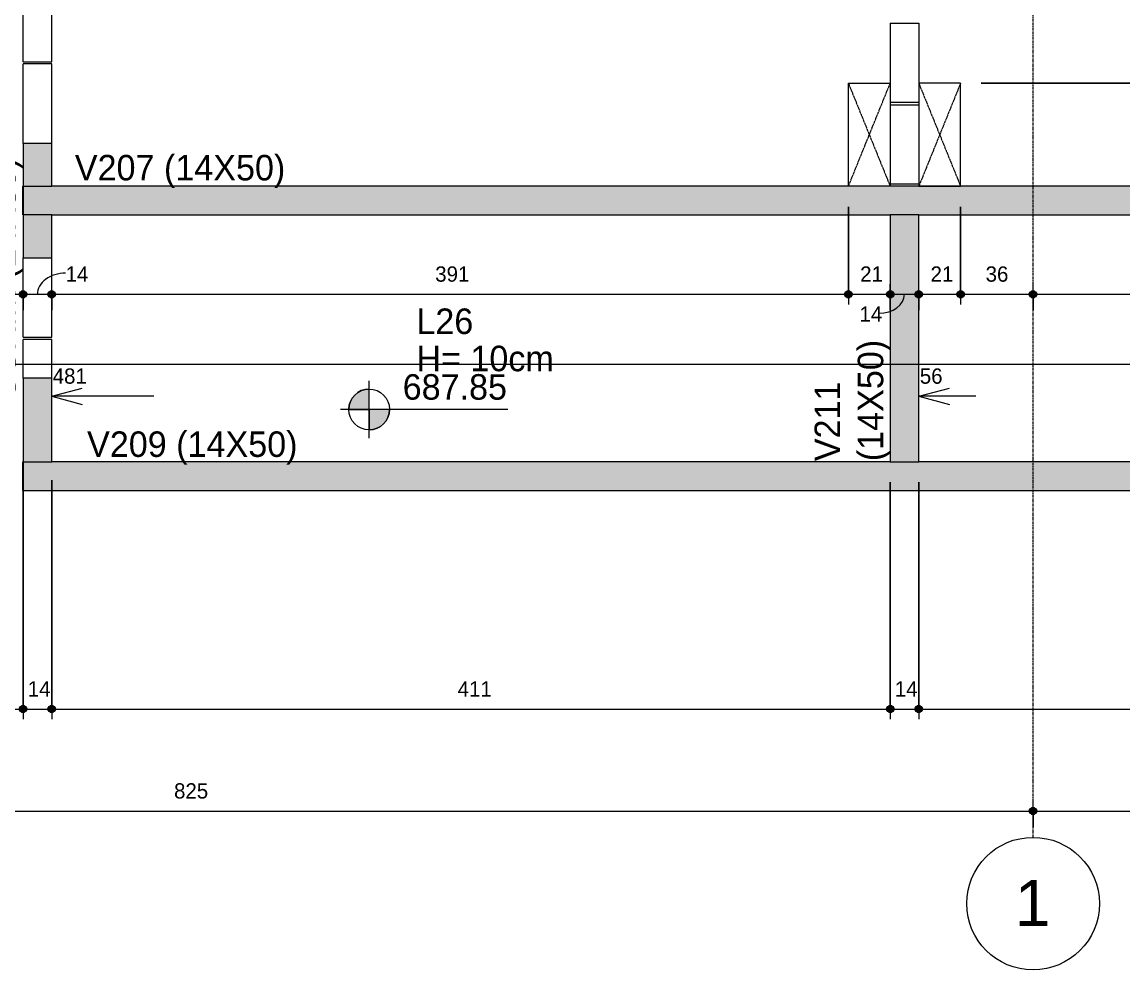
# Model space of a CAD drawing. Header units: centimetres. Extents: x 170 to 15941, y -2277 to 8860.
# Drawn here: x 6130 to 6670, y -745 to -280 of the extents above; entities that cross this region are included whole.
import ezdxf

# ---------------------------------------------------------------- set-up
doc = ezdxf.new("R2010")
doc.units = ezdxf.units.CM
doc.linetypes.add('Linha de eixo', pattern=[2.2225, 1.27, -0.3175, 0.3175, -0.3175])
doc.linetypes.add('Projeção', pattern=[0.396875, 0.238125, -0.15875])
for name, color, linetype, lineweight, true_color in [('A-ANNO-DIMS-1', 1, 'Continuous', 9, 0xff0000), ('A-DETL-GENF-1', 8, 'Continuous', 9, 0x808080), ('A-DETL-GENF-2', 9, 'Continuous', 9, 0xc0c0c0), ('A-DETL-GENF-3', 251, 'Continuous', 9, 0x515151)]:
    doc.layers.add(name, color=color, linetype=linetype, lineweight=lineweight, true_color=true_color)
for name, color, linetype, lineweight in [('A-ANNO-DIMS-50', 7, 'Continuous', 9), ('A-DETL-THIN', 7, 'Continuous', 9), ('A-FLOR-OVHD', 7, 'Projeção', 9), ('G-ANNO-SYMB', 7, 'Continuous', 9), ('G-ANNO-TEXT', 7, 'Continuous', 9), ('S-BEAM', 7, 'Continuous', 9), ('S-BEAM-1', 7, 'Continuous', 13), ('S-GRID-1', 7, 'Linha de eixo', 9), ('S-GRID-IDEN', 7, 'Continuous', 9)]:
    doc.layers.add(name, color=color, linetype=linetype, lineweight=lineweight)
doc.styles.add('Arial', font='arial.ttf', dxfattribs={"height": 22.5})
doc.styles.add('Bahnschrift_2', font='', dxfattribs={"height": 12.5})
doc.styles.add('Bahnschrift_7', font='', dxfattribs={"height": 7.5})
doc.styles.get('Bahnschrift_2').set_extended_font_data('Bahnschrift')
doc.styles.get('Bahnschrift_7').set_extended_font_data('Bahnschrift')
doc.dimstyles.new('COTA_ACUMULADA_1', dxfattribs={"dimscale": 30.48, "dimtxt": 8.33133, "dimasz": 0.049213, "dimexe": 0, "dimexo": 0.0625, "dimgap": 0.131234, "dimtad": 0, "dimjust": 2, "dimdec": 0, "dimzin": 0, "dimdsep": 46, "dimtxsty": 'Bahnschrift_7', "dimblk1": 'NONE', "dimblk2": 'OPEN30', "dimsah": 1, "dimcen": 0.09, "dimse1": 1, "dimsd1": 1, "dimazin": 0, "dimtfac": 1, "dimtdec": 4, "dimtix": 1, "dimtmove": 2, "dimatfit": 3, "dimfxl": 0, "dimfxlon": 1, "dimtvp": 1, "dimtolj": 1, "dimtzin": 0, "dimarcsym": 2})
doc.dimstyles.new('COTA_LINEAR', dxfattribs={"dimscale": 30.48, "dimtxt": 8.33133, "dimasz": 0.393701, "dimexe": 0.164042, "dimexo": 0.328084, "dimgap": 0.131234, "dimtad": 1, "dimdec": 0, "dimzin": 0, "dimdsep": 46, "dimtxsty": 'Bahnschrift_7', "dimblk1": 'DOTSMALL', "dimblk2": 'DOTSMALL', "dimsah": 1, "dimcen": 0.09, "dimdle": 0.164042, "dimazin": 0, "dimtfac": 1, "dimtdec": 4, "dimtix": 1, "dimtmove": 0, "dimatfit": 3, "dimfxl": 1, "dimtvp": 1, "dimtolj": 1, "dimtzin": 0, "dimarcsym": 2})
doc.dimstyles.new('COTA_LINEAR_1', dxfattribs={"dimscale": 30.48, "dimtxt": 8.33133, "dimasz": 0.393701, "dimexe": 0.164042, "dimexo": 0.328084, "dimgap": 0.131234, "dimtad": 1, "dimdec": 0, "dimzin": 0, "dimdsep": 46, "dimtxsty": 'Bahnschrift_7', "dimblk1": 'DOTSMALL', "dimblk2": 'DOTSMALL', "dimsah": 1, "dimcen": 0.09, "dimdle": 0.164042, "dimazin": 0, "dimtfac": 1, "dimtdec": 4, "dimtix": 1, "dimtmove": 1, "dimatfit": 3, "dimfxl": 1, "dimtvp": 1, "dimtolj": 1, "dimtzin": 0, "dimarcsym": 2})

# ---------------------------------------------------------------- blocks, each defined once
blk = doc.blocks.new('LEONE - BLOCO CANALETA 14X39X2 - LEONE - BLOCO CANALETA 14X39X19-V3-FORMA DA COBERTURA')
at = {"layer": 'S-BEAM-1'}
for p, q in [((-19.5, 7), (19.5, 7)), ((19.5, -7), (19.5, 7)), ((-19.5, -7), (19.5, -7))]:
    blk.add_line(p, q, dxfattribs=at)
blk = doc.blocks.new('LEONE - BLOCO CANALETA 14X39X2 - LEONE - BLOCO CANALETA 14X39X19-2679375-FORMA DA COBERTURA')
at = {"layer": 'S-BEAM-1'}
for p, q in [((-19.5, 7), (19.5, 7)), ((-19.5, 7), (-19.5, -7)), ((19.5, -7), (19.5, 7)), ((-19.5, -7), (19.5, -7))]:
    blk.add_line(p, q, dxfattribs=at)
blk = doc.blocks.new('LEONE - BLOCO CANALETA 14X39X2 - LEONE - BLOCO CANALETA 14X39X19-V2-FORMA DA COBERTURA')
at = {"layer": 'S-BEAM-1'}
for p, q in [((-19.5, 7), (19.5, 7)), ((-19.5, -7), (-19.5, 7)), ((19.5, 7), (19.5, -7)), ((-19.5, -7), (19.5, -7))]:
    blk.add_line(p, q, dxfattribs=at)
blk = doc.blocks.new('LEONE - BLOCO CANALETA 14X39X2 - LEONE - BLOCO CANALETA 14X39X19-V11-FORMA DA COBERTURA')
at = {"layer": 'S-BEAM-1'}
for p, q in [((0.5, 7), (19.5, 7)), ((19.5, -7), (19.5, 7)), ((0.5, -7), (19.5, -7))]:
    blk.add_line(p, q, dxfattribs=at)
blk = doc.blocks.new('LEONE - BLOCO CANALETA 14X39X2 - LEONE - BLOCO CANALETA 14X39X19-V1-FORMA DA COBERTURA')
at = {"layer": 'S-BEAM-1'}
for p, q in [((-19.5, 7), (19.5, 7)), ((-19.5, 7), (-19.5, -7)), ((-19.5, -7), (19.5, -7))]:
    blk.add_line(p, q, dxfattribs=at)
blk = doc.blocks.new('Eixo - M_Cabeça da grade - Círculo-45800-FORMA DA COBERTURA')
at = {"layer": 'S-GRID-IDEN'}
blk.add_circle((0, 0), 0.65, dxfattribs=at)
blk = doc.blocks.new('DIMBLOCK38-FORMA DA COBERTURA')
at = {"layer": 'A-ANNO-DIMS-50', "lineweight": 35, "true_color": 0xff0000}
h = blk.add_hatch(color=1, dxfattribs=at)
edge = h.paths.add_edge_path()
edge.add_arc((5814.52, -616.94), 1.5, 0, 360)
h = blk.add_hatch(color=1, dxfattribs=at)
edge = h.paths.add_edge_path()
edge.add_arc((6130.52, -616.94), 1.5, 0, 360)
at = {"layer": 'A-ANNO-DIMS-50', "color": 1, "true_color": 0xff0000}
for p, q in [((6130.52, -504.76), (6130.52, -621.94)), ((6130.52, -616.94), (6130.52, -504.76)), ((5814.52, -519.76), (5814.52, -621.94)), ((5814.52, -616.94), (5814.52, -519.76)), ((5814.52, -616.94), (6130.52, -616.94))]:
    blk.add_line(p, q, dxfattribs=at)
at = {"layer": 'A-ANNO-DIMS-50', "color": 1, "lineweight": 35, "true_color": 0xff0000}
for centre in [(5814.52, -616.94), (6130.52, -616.94)]:
    blk.add_circle(centre, 1.5, dxfattribs=at)
at = {"layer": 'A-ANNO-DIMS-50', "color": 0, "insert": (5965.26, -603.29), "char_height": 7.5, "width": 17.4201, "attachment_point": 1, "line_spacing_factor": 1.009858, "style": 'Bahnschrift_7'}
blk.add_mtext('316', dxfattribs=at)
blk = doc.blocks.new('_DotSmall')
at = {"color": 0, "linetype": 'ByBlock', "const_width": 0.5}
blk.add_lwpolyline([(-0.0625, 0, 1), (0.0625, 0, 1)], format="xyb", close=True, dxfattribs=at)
blk = doc.blocks.new('DIMBLOCK39-FORMA DA COBERTURA')
at = {"layer": 'A-ANNO-DIMS-50', "lineweight": 35, "true_color": 0xff0000}
h = blk.add_hatch(color=1, dxfattribs=at)
edge = h.paths.add_edge_path()
edge.add_arc((6130.52, -616.94), 1.5, 0, 360)
h = blk.add_hatch(color=1, dxfattribs=at)
edge = h.paths.add_edge_path()
edge.add_arc((6144.52, -616.94), 1.5, 0, 360)
at = {"layer": 'A-ANNO-DIMS-50', "color": 1, "true_color": 0xff0000}
for p, q in [((6130.52, -504.76), (6130.52, -621.94)), ((6130.52, -616.94), (6130.52, -504.76)), ((6144.52, -504.76), (6144.52, -621.94)), ((6144.52, -616.94), (6144.52, -504.76)), ((6130.52, -616.94), (6144.52, -616.94))]:
    blk.add_line(p, q, dxfattribs=at)
at = {"layer": 'A-ANNO-DIMS-50', "color": 1, "lineweight": 35, "true_color": 0xff0000}
for centre in [(6130.52, -616.94), (6144.52, -616.94)]:
    blk.add_circle(centre, 1.5, dxfattribs=at)
at = {"layer": 'A-ANNO-DIMS-50', "color": 0, "insert": (6132.79, -603.29), "char_height": 7.5, "width": 11.3609, "attachment_point": 1, "line_spacing_factor": 1.009858, "style": 'Bahnschrift_7'}
blk.add_mtext('14', dxfattribs=at)
blk = doc.blocks.new('DIMBLOCK40-FORMA DA COBERTURA')
at = {"layer": 'A-ANNO-DIMS-50', "lineweight": 35, "true_color": 0xff0000}
h = blk.add_hatch(color=1, dxfattribs=at)
edge = h.paths.add_edge_path()
edge.add_arc((6144.52, -616.94), 1.5, 0, 360)
h = blk.add_hatch(color=1, dxfattribs=at)
edge = h.paths.add_edge_path()
edge.add_arc((6555.52, -616.94), 1.5, 0, 360)
at = {"layer": 'A-ANNO-DIMS-50', "color": 1, "true_color": 0xff0000}
for p, q in [((6144.52, -504.76), (6144.52, -621.94)), ((6144.52, -616.94), (6144.52, -504.76)), ((6555.52, -505.76), (6555.52, -621.94)), ((6555.52, -616.94), (6555.52, -505.76)), ((6144.52, -616.94), (6555.52, -616.94))]:
    blk.add_line(p, q, dxfattribs=at)
at = {"layer": 'A-ANNO-DIMS-50', "color": 1, "lineweight": 35, "true_color": 0xff0000}
for centre in [(6144.52, -616.94), (6555.52, -616.94)]:
    blk.add_circle(centre, 1.5, dxfattribs=at)
at = {"layer": 'A-ANNO-DIMS-50', "color": 0, "insert": (6343.52, -603.29), "char_height": 7.5, "width": 15.6023, "attachment_point": 1, "line_spacing_factor": 1.009858, "style": 'Bahnschrift_7'}
blk.add_mtext('411', dxfattribs=at)
blk = doc.blocks.new('DIMBLOCK41-FORMA DA COBERTURA')
at = {"layer": 'A-ANNO-DIMS-50', "lineweight": 35, "true_color": 0xff0000}
h = blk.add_hatch(color=1, dxfattribs=at)
edge = h.paths.add_edge_path()
edge.add_arc((6555.52, -616.94), 1.5, 0, 360)
h = blk.add_hatch(color=1, dxfattribs=at)
edge = h.paths.add_edge_path()
edge.add_arc((6569.52, -616.94), 1.5, 0, 360)
at = {"layer": 'A-ANNO-DIMS-50', "color": 1, "true_color": 0xff0000}
for p, q in [((6555.52, -505.76), (6555.52, -621.94)), ((6555.52, -616.94), (6555.52, -505.76)), ((6569.52, -505.76), (6569.52, -621.94)), ((6569.52, -616.94), (6569.52, -505.76)), ((6555.52, -616.94), (6569.52, -616.94))]:
    blk.add_line(p, q, dxfattribs=at)
at = {"layer": 'A-ANNO-DIMS-50', "color": 1, "lineweight": 35, "true_color": 0xff0000}
for centre in [(6555.52, -616.94), (6569.52, -616.94)]:
    blk.add_circle(centre, 1.5, dxfattribs=at)
at = {"layer": 'A-ANNO-DIMS-50', "color": 0, "insert": (6557.79, -603.29), "char_height": 7.5, "width": 11.3609, "attachment_point": 1, "line_spacing_factor": 1.009858, "style": 'Bahnschrift_7'}
blk.add_mtext('14', dxfattribs=at)
blk = doc.blocks.new('DIMBLOCK42-FORMA DA COBERTURA')
at = {"layer": 'A-ANNO-DIMS-50', "lineweight": 35, "true_color": 0xff0000}
h = blk.add_hatch(color=1, dxfattribs=at)
edge = h.paths.add_edge_path()
edge.add_arc((6569.52, -616.94), 1.5, 0, 360)
h = blk.add_hatch(color=1, dxfattribs=at)
edge = h.paths.add_edge_path()
edge.add_arc((6970.52, -616.94), 1.5, 0, 360)
at = {"layer": 'A-ANNO-DIMS-50', "color": 1, "true_color": 0xff0000}
for p, q in [((6569.52, -505.76), (6569.52, -621.94)), ((6569.52, -616.94), (6569.52, -505.76)), ((6970.52, -504.76), (6970.52, -621.94)), ((6970.52, -616.94), (6970.52, -504.76)), ((6569.52, -616.94), (6970.52, -616.94))]:
    blk.add_line(p, q, dxfattribs=at)
at = {"layer": 'A-ANNO-DIMS-50', "color": 1, "lineweight": 35, "true_color": 0xff0000}
for centre in [(6569.52, -616.94), (6970.52, -616.94)]:
    blk.add_circle(centre, 1.5, dxfattribs=at)
at = {"layer": 'A-ANNO-DIMS-50', "color": 0, "insert": (6762.38, -603.29), "char_height": 7.5, "width": 18.3289, "attachment_point": 1, "line_spacing_factor": 1.009858, "style": 'Bahnschrift_7'}
blk.add_mtext('401', dxfattribs=at)
blk = doc.blocks.new('DIMBLOCK53-FORMA DA COBERTURA')
at = {"layer": 'A-ANNO-DIMS-50', "lineweight": 35, "true_color": 0xff0000}
h = blk.add_hatch(color=1, dxfattribs=at)
edge = h.paths.add_edge_path()
edge.add_arc((5800.52, -666.94), 1.5, 0, 360)
h = blk.add_hatch(color=1, dxfattribs=at)
edge = h.paths.add_edge_path()
edge.add_arc((6625.52, -666.94), 1.5, 0, 360)
at = {"layer": 'A-ANNO-DIMS-50', "color": 1, "true_color": 0xff0000}
for p, q in [((5800.52, -519.76), (5800.52, -671.94)), ((5800.52, -666.94), (5800.52, -519.76)), ((6625.52, -674.82), (6625.52, -661.94)), ((5795.52, -666.94), (6625.52, -666.94)), ((6625.52, -666.94), (6625.52, -674.82))]:
    blk.add_line(p, q, dxfattribs=at)
at = {"layer": 'A-ANNO-DIMS-50', "color": 1, "lineweight": 35, "true_color": 0xff0000}
for centre in [(5800.52, -666.94), (6625.52, -666.94)]:
    blk.add_circle(centre, 1.5, dxfattribs=at)
at = {"layer": 'A-ANNO-DIMS-50', "color": 0, "insert": (6204.5, -653.29), "char_height": 7.5, "width": 20.4496, "attachment_point": 1, "line_spacing_factor": 1.009858, "style": 'Bahnschrift_7'}
blk.add_mtext('825', dxfattribs=at)
blk = doc.blocks.new('DIMBLOCK54-FORMA DA COBERTURA')
at = {"layer": 'A-ANNO-DIMS-50', "lineweight": 35, "true_color": 0xff0000}
h = blk.add_hatch(color=1, dxfattribs=at)
edge = h.paths.add_edge_path()
edge.add_arc((6625.52, -666.94), 1.5, 0, 360)
h = blk.add_hatch(color=1, dxfattribs=at)
edge = h.paths.add_edge_path()
edge.add_arc((7504.52, -666.94), 1.5, 0, 360)
at = {"layer": 'A-ANNO-DIMS-50', "color": 1, "true_color": 0xff0000}
for p, q in [((6625.52, -674.82), (6625.52, -661.94)), ((7504.52, -674.82), (7504.52, -661.94)), ((6625.52, -666.94), (7504.52, -666.94)), ((6625.52, -666.94), (6625.52, -674.82)), ((7504.52, -666.94), (7504.52, -674.82))]:
    blk.add_line(p, q, dxfattribs=at)
at = {"layer": 'A-ANNO-DIMS-50', "color": 1, "lineweight": 35, "true_color": 0xff0000}
for centre in [(6625.52, -666.94), (7504.52, -666.94)]:
    blk.add_circle(centre, 1.5, dxfattribs=at)
at = {"layer": 'A-ANNO-DIMS-50', "color": 0, "insert": (7056.69, -653.29), "char_height": 7.5, "width": 19.9952, "attachment_point": 1, "line_spacing_factor": 1.009858, "style": 'Bahnschrift_7'}
blk.add_mtext('879', dxfattribs=at)
blk = doc.blocks.new('DIMBLOCK157-FORMA DA COBERTURA')
at = {"layer": 'A-ANNO-DIMS-50', "lineweight": 35, "true_color": 0xff0000}
h = blk.add_hatch(color=1, dxfattribs=at)
edge = h.paths.add_edge_path()
edge.add_arc((5814.52, -413.65), 1.5, 0, 360)
h = blk.add_hatch(color=1, dxfattribs=at)
edge = h.paths.add_edge_path()
edge.add_arc((6130.52, -413.65), 1.5, 0, 360)
at = {"layer": 'A-ANNO-DIMS-50', "color": 1, "true_color": 0xff0000}
for p, q in [((5814.52, -419.76), (5814.52, -408.65)), ((6130.52, -421.53), (6130.52, -408.65)), ((5809.52, -413.65), (6130.52, -413.65)), ((5814.52, -413.65), (5814.52, -419.76)), ((6130.52, -413.65), (6130.52, -421.53))]:
    blk.add_line(p, q, dxfattribs=at)
at = {"layer": 'A-ANNO-DIMS-50', "color": 1, "lineweight": 35, "true_color": 0xff0000}
for centre in [(5814.52, -413.65), (6130.52, -413.65)]:
    blk.add_circle(centre, 1.5, dxfattribs=at)
at = {"layer": 'A-ANNO-DIMS-50', "color": 0, "insert": (5965.26, -400.01), "char_height": 7.5, "width": 17.4201, "attachment_point": 1, "line_spacing_factor": 1.009858, "style": 'Bahnschrift_7'}
blk.add_mtext('316', dxfattribs=at)
blk = doc.blocks.new('DIMBLOCK158-FORMA DA COBERTURA')
at = {"layer": 'A-ANNO-DIMS-50', "lineweight": 35, "true_color": 0xff0000}
h = blk.add_hatch(color=1, dxfattribs=at)
edge = h.paths.add_edge_path()
edge.add_arc((6130.52, -413.65), 1.5, 0, 360)
h = blk.add_hatch(color=1, dxfattribs=at)
edge = h.paths.add_edge_path()
edge.add_arc((6144.52, -413.65), 1.5, 0, 360)
at = {"layer": 'A-ANNO-DIMS-50', "color": 1, "true_color": 0xff0000}
for p, q in [((6130.52, -421.53), (6130.52, -408.65)), ((6144.52, -421.53), (6144.52, -408.65)), ((6130.52, -413.65), (6144.52, -413.65)), ((6130.52, -413.65), (6130.52, -421.53)), ((6144.52, -413.65), (6144.52, -421.53))]:
    blk.add_line(p, q, dxfattribs=at)
at = {"layer": 'A-ANNO-DIMS-50', "color": 1, "lineweight": 35, "true_color": 0xff0000}
for centre in [(6130.52, -413.65), (6144.52, -413.65)]:
    blk.add_circle(centre, 1.5, dxfattribs=at)
at = {"layer": 'A-ANNO-DIMS-50', "color": 1, "true_color": 0xff0000}
blk.add_ellipse((6151.35, -413.65), major_axis=(13.83, 0), ratio=0.745771, start_param=1.570796, end_param=3.141593, dxfattribs=at)
at = {"layer": 'A-ANNO-DIMS-50', "color": 0, "insert": (6151.35, -400.01), "char_height": 7.5, "width": 11.3609, "attachment_point": 1, "line_spacing_factor": 1.009858, "style": 'Bahnschrift_7'}
blk.add_mtext('14', dxfattribs=at)
blk = doc.blocks.new('DIMBLOCK159-FORMA DA COBERTURA')
at = {"layer": 'A-ANNO-DIMS-50', "lineweight": 35, "true_color": 0xff0000}
h = blk.add_hatch(color=1, dxfattribs=at)
edge = h.paths.add_edge_path()
edge.add_arc((6144.52, -413.65), 1.5, 0, 360)
h = blk.add_hatch(color=1, dxfattribs=at)
edge = h.paths.add_edge_path()
edge.add_arc((6535.02, -413.65), 1.5, 0, 360)
at = {"layer": 'A-ANNO-DIMS-50', "color": 1, "true_color": 0xff0000}
for p, q in [((6535.02, -370.76), (6535.02, -418.65)), ((6535.02, -413.65), (6535.02, -370.76)), ((6144.52, -421.53), (6144.52, -408.65)), ((6144.52, -413.65), (6535.02, -413.65)), ((6144.52, -413.65), (6144.52, -421.53))]:
    blk.add_line(p, q, dxfattribs=at)
at = {"layer": 'A-ANNO-DIMS-50', "color": 1, "lineweight": 35, "true_color": 0xff0000}
for centre in [(6144.52, -413.65), (6535.02, -413.65)]:
    blk.add_circle(centre, 1.5, dxfattribs=at)
at = {"layer": 'A-ANNO-DIMS-50', "color": 0, "insert": (6332.51, -400.01), "char_height": 7.5, "width": 17.4201, "attachment_point": 1, "line_spacing_factor": 1.009858, "style": 'Bahnschrift_7'}
blk.add_mtext('391', dxfattribs=at)
blk = doc.blocks.new('DIMBLOCK160-FORMA DA COBERTURA')
at = {"layer": 'A-ANNO-DIMS-50', "lineweight": 35, "true_color": 0xff0000}
h = blk.add_hatch(color=1, dxfattribs=at)
edge = h.paths.add_edge_path()
edge.add_arc((6535.02, -413.65), 1.5, 0, 360)
h = blk.add_hatch(color=1, dxfattribs=at)
edge = h.paths.add_edge_path()
edge.add_arc((6555.52, -413.65), 1.5, 0, 360)
at = {"layer": 'A-ANNO-DIMS-50', "color": 1, "true_color": 0xff0000}
for p, q in [((6535.02, -370.76), (6535.02, -418.65)), ((6535.02, -413.65), (6535.02, -370.76)), ((6555.52, -421.53), (6555.52, -408.65)), ((6535.02, -413.65), (6555.52, -413.65)), ((6555.52, -413.65), (6555.52, -421.53))]:
    blk.add_line(p, q, dxfattribs=at)
at = {"layer": 'A-ANNO-DIMS-50', "color": 1, "lineweight": 35, "true_color": 0xff0000}
for centre in [(6535.02, -413.65), (6555.52, -413.65)]:
    blk.add_circle(centre, 1.5, dxfattribs=at)
at = {"layer": 'A-ANNO-DIMS-50', "color": 0, "insert": (6540.79, -400.01), "char_height": 7.5, "width": 10.755, "attachment_point": 1, "line_spacing_factor": 1.009858, "style": 'Bahnschrift_7'}
blk.add_mtext('21', dxfattribs=at)
blk = doc.blocks.new('DIMBLOCK161-FORMA DA COBERTURA')
at = {"layer": 'A-ANNO-DIMS-50', "lineweight": 35, "true_color": 0xff0000}
h = blk.add_hatch(color=1, dxfattribs=at)
edge = h.paths.add_edge_path()
edge.add_arc((6555.52, -413.65), 1.5, 0, 360)
h = blk.add_hatch(color=1, dxfattribs=at)
edge = h.paths.add_edge_path()
edge.add_arc((6569.52, -413.65), 1.5, 0, 360)
at = {"layer": 'A-ANNO-DIMS-50', "color": 1, "true_color": 0xff0000}
for p, q in [((6555.52, -421.53), (6555.52, -408.65)), ((6569.52, -421.53), (6569.52, -408.65)), ((6555.52, -413.65), (6569.52, -413.65)), ((6555.52, -413.65), (6555.52, -421.53)), ((6569.52, -413.65), (6569.52, -421.53))]:
    blk.add_line(p, q, dxfattribs=at)
at = {"layer": 'A-ANNO-DIMS-50', "color": 1, "lineweight": 35, "true_color": 0xff0000}
for centre in [(6555.52, -413.65), (6569.52, -413.65)]:
    blk.add_circle(centre, 1.5, dxfattribs=at)
at = {"layer": 'A-ANNO-DIMS-50', "color": 1, "true_color": 0xff0000}
blk.add_ellipse((6549.91, -413.65), major_axis=(12.61, 0), ratio=0.739296, start_param=4.712389, end_param=6.283185, dxfattribs=at)
at = {"layer": 'A-ANNO-DIMS-50', "color": 0, "insert": (6540.44, -419.64), "char_height": 7.5, "width": 11.3609, "attachment_point": 1, "line_spacing_factor": 1.009858, "style": 'Bahnschrift_7'}
blk.add_mtext('14', dxfattribs=at)
blk = doc.blocks.new('DIMBLOCK162-FORMA DA COBERTURA')
at = {"layer": 'A-ANNO-DIMS-50', "lineweight": 35, "true_color": 0xff0000}
h = blk.add_hatch(color=1, dxfattribs=at)
edge = h.paths.add_edge_path()
edge.add_arc((6569.52, -413.65), 1.5, 0, 360)
h = blk.add_hatch(color=1, dxfattribs=at)
edge = h.paths.add_edge_path()
edge.add_arc((6590.02, -413.65), 1.5, 0, 360)
at = {"layer": 'A-ANNO-DIMS-50', "color": 1, "true_color": 0xff0000}
for p, q in [((6590.02, -370.76), (6590.02, -418.65)), ((6590.02, -413.65), (6590.02, -370.76)), ((6569.52, -421.53), (6569.52, -408.65)), ((6569.52, -413.65), (6590.02, -413.65)), ((6569.52, -413.65), (6569.52, -421.53))]:
    blk.add_line(p, q, dxfattribs=at)
at = {"layer": 'A-ANNO-DIMS-50', "color": 1, "lineweight": 35, "true_color": 0xff0000}
for centre in [(6569.52, -413.65), (6590.02, -413.65)]:
    blk.add_circle(centre, 1.5, dxfattribs=at)
at = {"layer": 'A-ANNO-DIMS-50', "color": 0, "insert": (6575.29, -400.01), "char_height": 7.5, "width": 10.755, "attachment_point": 1, "line_spacing_factor": 1.009858, "style": 'Bahnschrift_7'}
blk.add_mtext('21', dxfattribs=at)
blk = doc.blocks.new('DIMBLOCK163-FORMA DA COBERTURA')
at = {"layer": 'A-ANNO-DIMS-50', "lineweight": 35, "true_color": 0xff0000}
h = blk.add_hatch(color=1, dxfattribs=at)
edge = h.paths.add_edge_path()
edge.add_arc((6590.02, -413.65), 1.5, 0, 360)
h = blk.add_hatch(color=1, dxfattribs=at)
edge = h.paths.add_edge_path()
edge.add_arc((6625.52, -413.65), 1.5, 0, 360)
at = {"layer": 'A-ANNO-DIMS-50', "color": 1, "true_color": 0xff0000}
for p, q in [((6590.02, -370.76), (6590.02, -418.65)), ((6590.02, -413.65), (6590.02, -370.76)), ((6625.52, -421.53), (6625.52, -408.65)), ((6590.02, -413.65), (6625.52, -413.65)), ((6625.52, -413.65), (6625.52, -421.53))]:
    blk.add_line(p, q, dxfattribs=at)
at = {"layer": 'A-ANNO-DIMS-50', "color": 1, "lineweight": 35, "true_color": 0xff0000}
for centre in [(6590.02, -413.65), (6625.52, -413.65)]:
    blk.add_circle(centre, 1.5, dxfattribs=at)
at = {"layer": 'A-ANNO-DIMS-50', "color": 0, "insert": (6602.28, -400.01), "char_height": 7.5, "width": 13.1787, "attachment_point": 1, "line_spacing_factor": 1.009858, "style": 'Bahnschrift_7'}
blk.add_mtext('36', dxfattribs=at)
blk = doc.blocks.new('DIMBLOCK164-FORMA DA COBERTURA')
at = {"layer": 'A-ANNO-DIMS-50', "lineweight": 35, "true_color": 0xff0000}
h = blk.add_hatch(color=1, dxfattribs=at)
edge = h.paths.add_edge_path()
edge.add_arc((6625.52, -413.65), 1.5, 0, 360)
h = blk.add_hatch(color=1, dxfattribs=at)
edge = h.paths.add_edge_path()
edge.add_arc((6970.52, -413.65), 1.5, 0, 360)
at = {"layer": 'A-ANNO-DIMS-50', "color": 1, "true_color": 0xff0000}
for p, q in [((6625.52, -421.53), (6625.52, -408.65)), ((6970.52, -421.53), (6970.52, -408.65)), ((6625.52, -413.65), (6970.52, -413.65)), ((6625.52, -413.65), (6625.52, -421.53)), ((6970.52, -413.65), (6970.52, -421.53))]:
    blk.add_line(p, q, dxfattribs=at)
at = {"layer": 'A-ANNO-DIMS-50', "color": 1, "lineweight": 35, "true_color": 0xff0000}
for centre in [(6625.52, -413.65), (6970.52, -413.65)]:
    blk.add_circle(centre, 1.5, dxfattribs=at)
at = {"layer": 'A-ANNO-DIMS-50', "color": 0, "insert": (6789.44, -400.01), "char_height": 7.5, "width": 20.6011, "attachment_point": 1, "line_spacing_factor": 1.009858, "style": 'Bahnschrift_7'}
blk.add_mtext('345', dxfattribs=at)
blk = doc.blocks.new('DIMBLOCK182-FORMA DA COBERTURA')
at = {"layer": 'A-ANNO-DIMS-50', "lineweight": 35, "true_color": 0xff0000}
h = blk.add_hatch(color=1, dxfattribs=at)
edge = h.paths.add_edge_path()
edge.add_arc((6046.78, -340.76), 1.5, 0, 360)
h = blk.add_hatch(color=1, dxfattribs=at)
edge = h.paths.add_edge_path()
edge.add_arc((6046.78, -360.76), 1.5, 0, 360)
at = {"layer": 'A-ANNO-DIMS-50', "color": 1, "true_color": 0xff0000}
for p, q in [((6120.52, -340.76), (6041.78, -340.76)), ((6046.78, -360.76), (6046.78, -340.76)), ((6046.78, -340.76), (6120.52, -340.76)), ((6109.19, -360.76), (6041.78, -360.76)), ((6046.78, -360.76), (6109.19, -360.76))]:
    blk.add_line(p, q, dxfattribs=at)
at = {"layer": 'A-ANNO-DIMS-50', "color": 1, "lineweight": 35, "true_color": 0xff0000}
for centre in [(6046.78, -340.76), (6046.78, -360.76)]:
    blk.add_circle(centre, 1.5, dxfattribs=at)
at = {"layer": 'A-ANNO-DIMS-50', "color": 0, "insert": (6033.14, -356.37), "char_height": 7.5, "width": 13.4816, "attachment_point": 1, "rotation": 90, "line_spacing_factor": 1.009858, "style": 'Bahnschrift_7'}
blk.add_mtext('20', dxfattribs=at)
blk = doc.blocks.new('DIMBLOCK183-FORMA DA COBERTURA')
at = {"layer": 'A-ANNO-DIMS-50', "lineweight": 35, "true_color": 0xff0000}
h = blk.add_hatch(color=1, dxfattribs=at)
edge = h.paths.add_edge_path()
edge.add_arc((6046.78, -200.76), 1.5, 0, 360)
h = blk.add_hatch(color=1, dxfattribs=at)
edge = h.paths.add_edge_path()
edge.add_arc((6046.78, -340.76), 1.5, 0, 360)
at = {"layer": 'A-ANNO-DIMS-50', "color": 1, "true_color": 0xff0000}
for p, q in [((6120.52, -200.76), (6041.78, -200.76)), ((6046.78, -340.76), (6046.78, -200.76)), ((6046.78, -200.76), (6120.52, -200.76)), ((6120.52, -340.76), (6041.78, -340.76)), ((6046.78, -340.76), (6120.52, -340.76))]:
    blk.add_line(p, q, dxfattribs=at)
at = {"layer": 'A-ANNO-DIMS-50', "color": 1, "lineweight": 35, "true_color": 0xff0000}
for centre in [(6046.78, -200.76), (6046.78, -340.76)]:
    blk.add_circle(centre, 1.5, dxfattribs=at)
at = {"layer": 'A-ANNO-DIMS-50', "color": 0, "insert": (6033.14, -278.39), "char_height": 7.5, "width": 18.3289, "attachment_point": 1, "rotation": 90, "line_spacing_factor": 1.009858, "style": 'Bahnschrift_7'}
blk.add_mtext('140', dxfattribs=at)
blk = doc.blocks.new('DIMBLOCK211-FORMA DA COBERTURA')
at = {"layer": 'A-ANNO-DIMS-50', "lineweight": 35, "true_color": 0xff0000}
h = blk.add_hatch(color=1, dxfattribs=at)
edge = h.paths.add_edge_path()
edge.add_arc((6705.53, -133.76), 1.5, 0, 360)
h = blk.add_hatch(color=1, dxfattribs=at)
edge = h.paths.add_edge_path()
edge.add_arc((6705.53, -310.22), 1.5, 0, 360)
at = {"layer": 'A-ANNO-DIMS-50', "color": 1, "true_color": 0xff0000}
for p, q in [((6697.65, -133.76), (6710.53, -133.76)), ((6705.53, -133.76), (6697.65, -133.76)), ((6705.53, -133.76), (6705.53, -310.22)), ((6600.02, -310.22), (6710.53, -310.22)), ((6705.53, -310.22), (6600.02, -310.22))]:
    blk.add_line(p, q, dxfattribs=at)
at = {"layer": 'A-ANNO-DIMS-50', "color": 1, "lineweight": 35, "true_color": 0xff0000}
for centre in [(6705.53, -133.76), (6705.53, -310.22)]:
    blk.add_circle(centre, 1.5, dxfattribs=at)
at = {"layer": 'A-ANNO-DIMS-50', "color": 0, "insert": (6691.89, -229.12), "char_height": 7.5, "width": 17.1171, "attachment_point": 1, "rotation": 90, "line_spacing_factor": 1.009858, "style": 'Bahnschrift_7'}
blk.add_mtext('176', dxfattribs=at)
blk = doc.blocks.new('DIMBLOCK212-FORMA DA COBERTURA')
at = {"layer": 'A-ANNO-DIMS-50', "lineweight": 35, "true_color": 0xff0000}
h = blk.add_hatch(color=1, dxfattribs=at)
edge = h.paths.add_edge_path()
edge.add_arc((6705.53, -310.22), 1.5, 0, 360)
h = blk.add_hatch(color=1, dxfattribs=at)
edge = h.paths.add_edge_path()
edge.add_arc((6705.53, -360.76), 1.5, 0, 360)
at = {"layer": 'A-ANNO-DIMS-50', "color": 1, "true_color": 0xff0000}
for p, q in [((6600.02, -310.22), (6710.53, -310.22)), ((6705.53, -310.22), (6600.02, -310.22)), ((6705.53, -310.22), (6705.53, -360.76)), ((6697.65, -360.76), (6710.53, -360.76)), ((6705.53, -360.76), (6697.65, -360.76))]:
    blk.add_line(p, q, dxfattribs=at)
at = {"layer": 'A-ANNO-DIMS-50', "color": 1, "lineweight": 35, "true_color": 0xff0000}
for centre in [(6705.53, -310.22), (6705.53, -360.76)]:
    blk.add_circle(centre, 1.5, dxfattribs=at)
at = {"layer": 'A-ANNO-DIMS-50', "color": 0, "insert": (6691.89, -340.1), "char_height": 7.5, "width": 11.0579, "attachment_point": 1, "rotation": 90, "line_spacing_factor": 1.009858, "style": 'Bahnschrift_7'}
blk.add_mtext('51', dxfattribs=at)
blk = doc.blocks.new('DIMBLOCK300-FORMA DA COBERTURA')
at = {"layer": 'A-ANNO-DIMS-50', "color": 1, "true_color": 0xff0000}
for p, q in [((6569.52, -463.65), (6584.52, -459.63)), ((6569.52, -463.65), (6584.52, -467.67)), ((6597.52, -463.65), (6569.52, -463.65)), ((6569.52, -463.65), (6569.52, -463.65)), ((6569.52, -463.65), (6569.52, -463.65))]:
    blk.add_line(p, q, dxfattribs=at)
at = {"layer": 'A-ANNO-DIMS-50', "color": 0, "insert": (6570.02, -450.01), "char_height": 7.5, "width": 13.3301, "attachment_point": 1, "line_spacing_factor": 1.009858, "style": 'Bahnschrift_7'}
blk.add_mtext('56', dxfattribs=at)
blk = doc.blocks.new('_None')
blk = doc.blocks.new('_Open30')
at = {"color": 0, "linetype": 'ByBlock', "lineweight": -2}
for p, q in [((-1, 0.27), (0, 0)), ((0, 0), (-1, -0.27)), ((0, 0), (-1, 0))]:
    blk.add_line(p, q, dxfattribs=at)
blk = doc.blocks.new('DIMBLOCK301-FORMA DA COBERTURA')
at = {"layer": 'A-ANNO-DIMS-50', "color": 1, "true_color": 0xff0000}
for p, q in [((6144.52, -463.65), (6159.52, -459.63)), ((6144.52, -463.65), (6159.52, -467.67)), ((6194.52, -463.65), (6144.52, -463.65)), ((6144.52, -463.65), (6144.52, -463.65)), ((6144.52, -463.65), (6144.52, -463.65))]:
    blk.add_line(p, q, dxfattribs=at)
at = {"layer": 'A-ANNO-DIMS-50', "color": 0, "insert": (6145.02, -450.01), "char_height": 7.5, "width": 18.4804, "attachment_point": 1, "line_spacing_factor": 1.009858, "style": 'Bahnschrift_7'}
blk.add_mtext('481', dxfattribs=at)
blk = doc.blocks.new('DIMBLOCK302-FORMA DA COBERTURA')
at = {"layer": 'A-ANNO-DIMS-50', "color": 1, "true_color": 0xff0000}
for p, q in [((5814.52, -463.65), (5829.52, -459.63)), ((5814.52, -463.65), (5829.52, -467.67)), ((5864.52, -463.65), (5814.52, -463.65)), ((5814.52, -463.65), (5814.52, -463.65)), ((5814.52, -463.65), (5814.52, -463.65))]:
    blk.add_line(p, q, dxfattribs=at)
at = {"layer": 'A-ANNO-DIMS-50', "color": 0, "insert": (5815.02, -450.01), "char_height": 7.5, "width": 15.6023, "attachment_point": 1, "line_spacing_factor": 1.009858, "style": 'Bahnschrift_7'}
blk.add_mtext('811', dxfattribs=at)
blk = doc.blocks.new('DIMBLOCK335-FORMA DA COBERTURA')
at = {"layer": 'A-ANNO-DIMS-50', "color": 1, "true_color": 0xff0000}
for p, q in [((6920.52, -479.8), (6970.52, -479.8)), ((6970.52, -479.8), (6955.52, -475.78)), ((6970.52, -479.8), (6955.52, -483.82)), ((6970.52, -479.8), (6970.52, -479.8)), ((6970.52, -479.8), (6970.52, -479.8))]:
    blk.add_line(p, q, dxfattribs=at)
at = {"layer": 'A-ANNO-DIMS-50', "color": 0, "insert": (6952.85, -466.16), "char_height": 7.5, "width": 20.6011, "attachment_point": 1, "line_spacing_factor": 1.009858, "style": 'Bahnschrift_7'}
blk.add_mtext('345', dxfattribs=at)

msp = doc.modelspace()

# ---------------------------------------------------------------- hatches: boundary and pattern name
at = {"layer": 'A-DETL-GENF-1'}
h = msp.add_hatch(color=256, dxfattribs=at)
h.paths.add_polyline_path([(7806.91, -509.76), (7999.52, -509.76), (7999.52, -495.76), (7560.52, -495.76), (7560.52, -509.76), (7574.52, -509.76)])
h.paths.add_polyline_path([(6130.52, -509.76), (6984.52, -509.76), (6984.52, -495.76), (6130.52, -495.76)])
h.paths.add_polyline_path([(6970.52, -374.76), (6984.52, -374.76), (6984.52, -360.76), (6130.52, -360.76), (6130.52, -374.76), (6569.52, -374.76)])
h.paths.add_polyline_path([(7806.91, -374.76), (7999.52, -374.76), (7999.52, -360.76), (7560.52, -360.76), (7560.52, -374.76), (7574.52, -374.76)])
h.paths.add_polyline_path([(7574.52, -295.76), (7574.52, -281.76), (7225.52, -281.76), (7225.52, -295.76), (7560.52, -295.76)])
h.paths.add_polyline_path([(7574.52, 25.24), (7574.52, 39.24), (7365.52, 39.24), (7365.52, 25.24), (7370.52, 25.24)])
h.paths.add_polyline_path([(7560.52, 655.24), (7999.52, 655.24), (7999.52, 669.24), (7560.52, 669.24)])
h.paths.add_polyline_path([(6144.52, 655.24), (6994.52, 655.24), (6994.52, 669.24), (6130.52, 669.24), (6130.52, 655.24)])
h.paths.add_polyline_path([(7985.52, 790.24), (7999.52, 790.24), (7999.52, 804.24), (7560.52, 804.24), (7560.52, 790.24), (7806.91, 790.24)])
h.paths.add_polyline_path([(6130.52, 790.24), (6994.52, 790.24), (6994.52, 804.24), (6130.52, 804.24)])
msp.add_hatch(color=256, dxfattribs=at).paths.add_polyline_path([(6569.52, -495.76), (6569.52, -374.76), (6555.52, -374.76), (6555.52, -495.76)])
at = {"layer": 'A-DETL-GENF-2'}
h = msp.add_hatch(color=256, dxfattribs=at)
h.paths.add_polyline_path([(7560.52, -520.76), (7574.52, -520.76), (7574.52, -509.76), (7560.52, -509.76)])
h.paths.add_polyline_path([(6984.52, -495.76), (6984.52, -454.76), (6970.52, -454.76), (6970.52, -495.76)])
h.paths.add_polyline_path([(6144.52, -495.76), (6144.52, -454.76), (6130.52, -454.76), (6130.52, -495.76)])
h.paths.add_polyline_path([(7574.52, -495.76), (7574.52, -374.76), (7560.52, -374.76), (7560.52, -495.76)])
h.paths.add_polyline_path([(7999.52, -495.76), (7999.52, -454.76), (7985.52, -454.76), (7985.52, -495.76)])
h.paths.add_polyline_path([(6984.52, -395.76), (6984.52, -374.76), (6970.52, -374.76), (6970.52, -395.76)])
h.paths.add_polyline_path([(6130.52, -395.76), (6144.52, -395.76), (6144.52, -374.76), (6130.52, -374.76)])
h.paths.add_polyline_path([(7985.52, -395.76), (7999.52, -395.76), (7999.52, -374.76), (7985.52, -374.76)])
h.paths.add_polyline_path([(6130.52, -360.76), (6144.52, -360.76), (6144.52, -339.76), (6130.52, -339.76)])
h.paths.add_polyline_path([(6970.52, -360.76), (6984.52, -360.76), (6984.52, -339.76), (6970.52, -339.76)])
h.paths.add_polyline_path([(7999.52, -360.76), (7999.52, -339.73), (7985.52, -339.73), (7985.52, -360.76)])
h.paths.add_polyline_path([(7560.52, -360.76), (7574.52, -360.76), (7574.52, -295.76), (7560.52, -295.76), (7560.52, -357.84)])
h.paths.add_polyline_path([(7225.52, -315.26), (7239.52, -315.26), (7239.52, -295.76), (7225.52, -295.76), (7225.52, -304.87)])
h.paths.add_polyline_path([(7239.52, -281.76), (7239.52, -235.76), (7225.52, -235.76), (7225.52, -281.76)])
h.paths.add_polyline_path([(7560.52, -281.76), (7574.52, -281.76), (7574.52, -254.76), (7560.52, -254.76)])
h.paths.add_polyline_path([(6130.52, 634.24), (6144.52, 634.24), (6144.52, 655.24), (6130.52, 655.24)])
h.paths.add_polyline_path([(6994.52, 634.24), (6994.52, 655.24), (6980.52, 655.24), (6980.52, 634.24)])
h.paths.add_polyline_path([(6980.52, 669.24), (6994.52, 669.24), (6994.52, 690.24), (6980.52, 690.24)])
h.paths.add_polyline_path([(6130.52, 669.24), (6144.52, 669.24), (6144.52, 690.24), (6130.52, 690.24)])
h.paths.add_polyline_path([(6144.52, 749.24), (6144.52, 790.24), (6130.52, 790.24), (6130.52, 749.24)])
h.paths.add_polyline_path([(6994.52, 749.24), (6994.52, 790.24), (6980.52, 790.24), (6980.52, 749.24)])
h.paths.add_polyline_path([(7574.52, 749.24), (7574.52, 790.24), (7560.52, 790.24), (7560.52, 749.24)])
h.paths.add_polyline_path([(7999.52, 749.24), (7999.52, 790.24), (7985.52, 790.24), (7985.52, 749.24)])
at = {"layer": 'A-DETL-GENF-3'}
for points in [[(6300.13, -470.11), (6300.13, -460.11), (6297.54, -460.45), (6295.13, -461.45), (6293.06, -463.04), (6291.47, -465.11), (6290.47, -467.52), (6290.13, -470.11), (6291.47, -470.11)], [(6300.13, -480.11), (6302.72, -479.77), (6305.13, -478.77), (6307.2, -477.18), (6308.79, -475.11), (6309.79, -472.7), (6310.13, -470.11), (6300.13, -470.11)]]:
    msp.add_hatch(color=256, dxfattribs=at).paths.add_polyline_path(points)

# ---------------------------------------------------------------- linework, layer by layer
at = {"layer": 'A-DETL-THIN'}
for p, q in [((6535.02, -310.22), (6555.52, -310.22)), ((6535.02, -360.76), (6535.02, -310.22)), ((6555.52, -310.22), (6555.52, -360.76)), ((6590.02, -310.22), (6569.52, -310.22)), ((6569.52, -310.22), (6569.52, -360.76)), ((6590.02, -360.76), (6590.02, -310.22)), ((6144.52, -339.76), (6130.52, -339.76)), ((6130.52, -339.76), (6130.52, -360.76)), ((6144.52, -360.76), (6144.52, -339.76)), ((6130.52, -360.76), (6130.52, -374.76)), ((6130.52, -360.76), (6144.52, -360.76)), ((6970.52, -360.76), (6144.52, -360.76)), ((6555.52, -360.76), (6535.02, -360.76)), ((6569.52, -360.76), (6590.02, -360.76)), ((6144.52, -374.76), (6130.52, -374.76)), ((6130.52, -374.76), (6130.52, -395.76)), ((6144.52, -374.76), (6555.52, -374.76)), ((6144.52, -395.76), (6144.52, -374.76)), ((6569.52, -374.76), (6555.52, -374.76)), ((6555.52, -374.76), (6555.52, -495.76)), ((6569.52, -374.76), (6970.52, -374.76)), ((6569.52, -495.76), (6569.52, -374.76)), ((6130.52, -395.76), (6144.52, -395.76)), ((6144.52, -454.76), (6130.52, -454.76)), ((6130.52, -454.76), (6130.52, -495.76)), ((6144.52, -495.76), (6144.52, -454.76)), ((6300.13, -484.11), (6300.13, -456.11)), ((6300.13, -484.11), (6300.13, -456.11)), ((6300.13, -470.11), (6300.13, -460.11)), ((6368.13, -470.11), (6286.13, -470.11)), ((6368.13, -470.11), (6286.13, -470.11)), ((6290.13, -470.11), (6300.13, -470.11)), ((6310.13, -470.11), (6300.13, -470.11)), ((6300.13, -470.11), (6300.13, -480.11)), ((6130.52, -495.76), (6130.52, -509.76)), ((6130.52, -495.76), (6144.52, -495.76)), ((6555.52, -495.76), (6144.52, -495.76)), ((6555.52, -495.76), (6569.52, -495.76)), ((6970.52, -495.76), (6569.52, -495.76)), ((6130.52, -509.76), (6984.52, -509.76))]:
    msp.add_line(p, q, dxfattribs=at)
msp.add_circle((6300.13, -470.11), 10, dxfattribs=at)
msp.add_circle((6300.13, -470.11), 10, dxfattribs=at)
for start, end in [(90, 180), (270, 360)]:
    msp.add_arc((6300.13, -470.11), 10, start, end, dxfattribs=at)
at = {"layer": 'A-FLOR-OVHD'}
for p, q in [((6535.02, -310.22), (6555.52, -360.76)), ((6535.02, -360.76), (6555.52, -310.22)), ((6569.52, -310.22), (6590.02, -360.76)), ((6590.02, -310.22), (6569.52, -360.76))]:
    msp.add_line(p, q, dxfattribs=at)
at = {"layer": 'G-ANNO-SYMB'}
msp.add_line((5630.55, -447.87), (8477.32, -447.87), dxfattribs=at)
at = {"layer": 'S-BEAM'}
for p, q in [((6130.44, -374.76), (6130.44, -360.76)), ((6130.44, -360.76), (6130.44, -374.76)), ((6130.52, -360.76), (6130.44, -360.76)), ((6130.52, -360.76), (6130.44, -360.76)), ((6130.44, -374.76), (6130.52, -374.76)), ((6130.52, -374.76), (6130.44, -374.76)), ((6130.44, -509.76), (6130.44, -495.76)), ((6130.44, -495.76), (6130.44, -509.76)), ((6130.52, -495.76), (6130.44, -495.76)), ((6130.52, -495.76), (6130.44, -495.76)), ((6130.44, -509.76), (6130.52, -509.76)), ((6130.52, -509.76), (6130.44, -509.76))]:
    msp.add_line(p, q, dxfattribs=at)
at = {"layer": 'S-GRID-1'}
msp.add_line((6625.52, -679.8), (6625.52, 927.57), dxfattribs=at)

# ---------------------------------------------------------------- block references
at = {"layer": 'S-BEAM'}
for name, p, rotation in [('LEONE - BLOCO CANALETA 14X39X2 - LEONE - BLOCO CANALETA 14X39X19-2679375-FORMA DA COBERTURA', (6137.52, -280.26), 89.9999999999999), ('LEONE - BLOCO CANALETA 14X39X2 - LEONE - BLOCO CANALETA 14X39X19-V2-FORMA DA COBERTURA', (6562.52, -300.26), 269.9999999999997), ('LEONE - BLOCO CANALETA 14X39X2 - LEONE - BLOCO CANALETA 14X39X19-V3-FORMA DA COBERTURA', (6137.52, -320.26), 89.9999999999999), ('LEONE - BLOCO CANALETA 14X39X2 - LEONE - BLOCO CANALETA 14X39X19-V2-FORMA DA COBERTURA', (6562.52, -340.26), 269.9999999999997), ('LEONE - BLOCO CANALETA 14X39X2 - LEONE - BLOCO CANALETA 14X39X19-V1-FORMA DA COBERTURA', (6137.52, -415.26), 89.9999999999999), ('LEONE - BLOCO CANALETA 14X39X2 - LEONE - BLOCO CANALETA 14X39X19-V11-FORMA DA COBERTURA', (6137.52, -455.26), 89.9999999999999)]:
    msp.add_blockref(name, p, dxfattribs=dict(at, rotation=rotation))
at = {"layer": 'S-GRID-IDEN', "xscale": 49.99999999999998, "yscale": 49.99999999999998, "zscale": 49.99999999999998}
msp.add_blockref('Eixo - M_Cabeça da grade - Círculo-45800-FORMA DA COBERTURA', (6625.52, -712.3), dxfattribs=at)

# ---------------------------------------------------------------- texts
at = {"layer": 'G-ANNO-TEXT', "char_height": 12.5, "attachment_point": 1, "style": 'Bahnschrift_2'}
for s, insert, width in [(' V207 (14X50)', (6151.23, -345.38), 125.8649), ('L26', (6323.27, -420.64), 33.6709), ('H= 10cm', (6323.27, -438.89), 76.962), ('687.85', (6316.56, -452.83), 62.1308), (' V209 (14X50)', (6157.22, -480.88), 125.8649)]:
    msp.add_mtext(s, dxfattribs=dict(at, insert=insert, width=width))
at = {"layer": 'G-ANNO-TEXT', "char_height": 12.5, "attachment_point": 1, "rotation": 90, "style": 'Bahnschrift_2'}
for s, insert, width in [('COXIM (14X30)', (6114.27, -465.69), 135.4852), ('(14X50)', (6539.6, -495.47), 68.9451), ('V211 ', (6518.44, -495.47), 43.2911)]:
    msp.add_mtext(s, dxfattribs=dict(at, insert=insert, width=width))

# ---------------------------------------------------------------- dimensions: what is measured, and where the dimension line sits
at = {"layer": 'A-ANNO-DIMS-1'}
for base, p1, p2, override, picture, middle in [((6705.53, -310.22), (6707.65, -133.76), (6590.02, -310.22), {"dimpost": '<>', "dimfxl": 212.078989}, 'DIMBLOCK211-FORMA DA COBERTURA', (6697.74, -221.99)), ((6046.78, -200.76), (6130.52, -340.76), (6130.52, -200.76), {"dimpost": '<>', "dimfxl": 140}, 'DIMBLOCK183-FORMA DA COBERTURA', (6038.95, -270.76)), ((6705.53, -360.76), (6590.02, -310.22), (6707.65, -360.76), {"dimpost": '<>', "dimfxl": 128.027073}, 'DIMBLOCK212-FORMA DA COBERTURA', (6697.74, -335.49)), ((6046.78, -340.76), (6119.19, -360.76), (6130.52, -340.76), {"dimpost": '<>', "dimfxl": 22.986441}, 'DIMBLOCK182-FORMA DA COBERTURA', (6038.95, -350.76))]:
    dim = msp.add_linear_dim(base=base, p1=p1, p2=p2, angle=90, dimstyle='COTA_LINEAR', override=override, dxfattribs=at)
    dim.commit()
    dim.dimension.update_dxf_attribs({"geometry": picture, "text_midpoint": middle})
for base, p1, p2, override, picture, middle in [((6535.02137902, -413.6535455), (6144.52137902, -411.53222516), (6535.02137902, -360.75643408), {"dimpost": '<>', "dimfxl": 393.787292}, 'DIMBLOCK159-FORMA DA COBERTURA', (6339.77137902, -405.81843543)), ((6555.52137902, -413.6535455), (6535.02137902, -360.75643408), (6555.52137902, -411.53222516), {"dimpost": '<>', "dimfxl": 54.757931}, 'DIMBLOCK160-FORMA DA COBERTURA', (6545.27137902, -405.86485909)), ((6590.02137902, -413.6535455), (6569.52137902, -411.53222516), (6590.02137902, -360.75643408), {"dimpost": '<>', "dimfxl": 54.757931}, 'DIMBLOCK162-FORMA DA COBERTURA', (6579.77137902, -405.86485909)), ((6625.52137903, -413.6535455), (6590.02137902, -360.75643408), (6625.52137903, -411.53222516), {"dimpost": '<>', "dimfxl": 61.955072}, 'DIMBLOCK163-FORMA DA COBERTURA', (6607.77137903, -405.82617271)), ((6130.52, -413.65), (5814.52, -409.76), (6130.52, -411.53), {"dimpost": '<>', "dimfxl": 316.00499}, 'DIMBLOCK157-FORMA DA COBERTURA', (5972.52, -405.83)), ((6970.52, -413.65), (6625.52, -411.53), (6970.52, -411.53), {"dimpost": '<>', "dimfxl": 345}, 'DIMBLOCK164-FORMA DA COBERTURA', (6798.02, -405.83)), ((6130.52, -616.94), (5814.52, -509.76), (6130.52, -494.76), {"dimpost": '<>', "dimfxl": 316.355812}, 'DIMBLOCK38-FORMA DA COBERTURA', (5972.52, -609.11)), ((6144.52, -616.94), (6130.52, -494.76), (6144.52, -494.76), {"dimpost": '<>', "dimfxl": 14}, 'DIMBLOCK39-FORMA DA COBERTURA', (6137.52, -609.19)), ((6555.52, -616.94), (6144.52, -494.76), (6555.52, -495.76), {"dimpost": '<>', "dimfxl": 411.001217}, 'DIMBLOCK40-FORMA DA COBERTURA', (6350.02, -609.19)), ((6569.52, -616.94), (6555.52, -495.76), (6569.52, -495.76), {"dimpost": '<>', "dimfxl": 14}, 'DIMBLOCK41-FORMA DA COBERTURA', (6562.52, -609.19)), ((6970.52, -616.94), (6569.52, -495.76), (6970.52, -494.76), {"dimpost": '<>', "dimfxl": 401.001247}, 'DIMBLOCK42-FORMA DA COBERTURA', (6770.02, -609.1)), ((6625.52, -666.94), (5800.52, -509.76), (6625.52, -664.82), {"dimpost": '<>', "dimfxl": 839.445763}, 'DIMBLOCK53-FORMA DA COBERTURA', (6213.02, -659.11)), ((7504.52, -666.94), (6625.52, -664.82), (7504.52, -664.82), {"dimpost": '<>', "dimfxl": 879}, 'DIMBLOCK54-FORMA DA COBERTURA', (7065.02, -659.11))]:
    dim = msp.add_linear_dim(base=base, p1=p1, p2=p2, dimstyle='COTA_LINEAR', override=override, dxfattribs=at)
    dim.commit()
    dim.dimension.update_dxf_attribs({"geometry": picture, "text_midpoint": middle})
for base, p1, p2, dimstyle, override, picture, middle in [((6144.52, -413.65), (6130.52, -411.53), (6144.52, -411.53), 'COTA_LINEAR_1', {"dimpost": '<>', "dimfxl": 14}, 'DIMBLOCK158-FORMA DA COBERTURA', (6157.03, -405.01)), ((6569.52, -413.65), (6555.52, -411.53), (6569.52, -411.53), 'COTA_LINEAR_1', {"dimpost": '<>', "dimfxl": 14}, 'DIMBLOCK161-FORMA DA COBERTURA', (6546.12, -424.64)), ((5814.52, -463.65), (6625.52, -463.65), (5814.52, -463.65), 'COTA_ACUMULADA_1', {"dimpost": '<>', "dimfxl": 811}, 'DIMBLOCK302-FORMA DA COBERTURA', (5822.82, -455.01)), ((6144.52, -463.65), (6625.52, -463.65), (6144.52, -463.65), 'COTA_ACUMULADA_1', {"dimpost": '<>', "dimfxl": 481}, 'DIMBLOCK301-FORMA DA COBERTURA', (6154.26, -455.01)), ((6569.52, -463.65), (6625.52, -463.65), (6569.52, -463.65), 'COTA_ACUMULADA_1', {"dimpost": '<>', "dimfxl": 56}, 'DIMBLOCK300-FORMA DA COBERTURA', (6576.69, -455.01)), ((6970.52, -479.8), (6625.52, -479.8), (6970.52, -479.8), 'COTA_ACUMULADA_1', {"dimpost": '<>', "dimfxl": 345}, 'DIMBLOCK335-FORMA DA COBERTURA', (6963.15, -471.16))]:
    dim = msp.add_linear_dim(base=base, p1=p1, p2=p2, dimstyle=dimstyle, override=override, dxfattribs=at)
    dim.commit()
    dim.dimension.update_dxf_attribs({"geometry": picture, "text_midpoint": middle, "dimtype": 160})

# ---------------------------------------------------------------- next in the draw order: texts
at = {"layer": 'S-GRID-IDEN', "insert": (6616.59, -700.67), "char_height": 22.5, "width": 21.2447, "attachment_point": 1, "style": 'Arial', "bg_fill": 3, "box_fill_scale": 1.25, "bg_fill_color": 9, "bg_fill_true_color": 13158600, "bg_fill_transparency": 0}
msp.add_mtext('1', dxfattribs=at)

doc.saveas('drawing.dxf')
